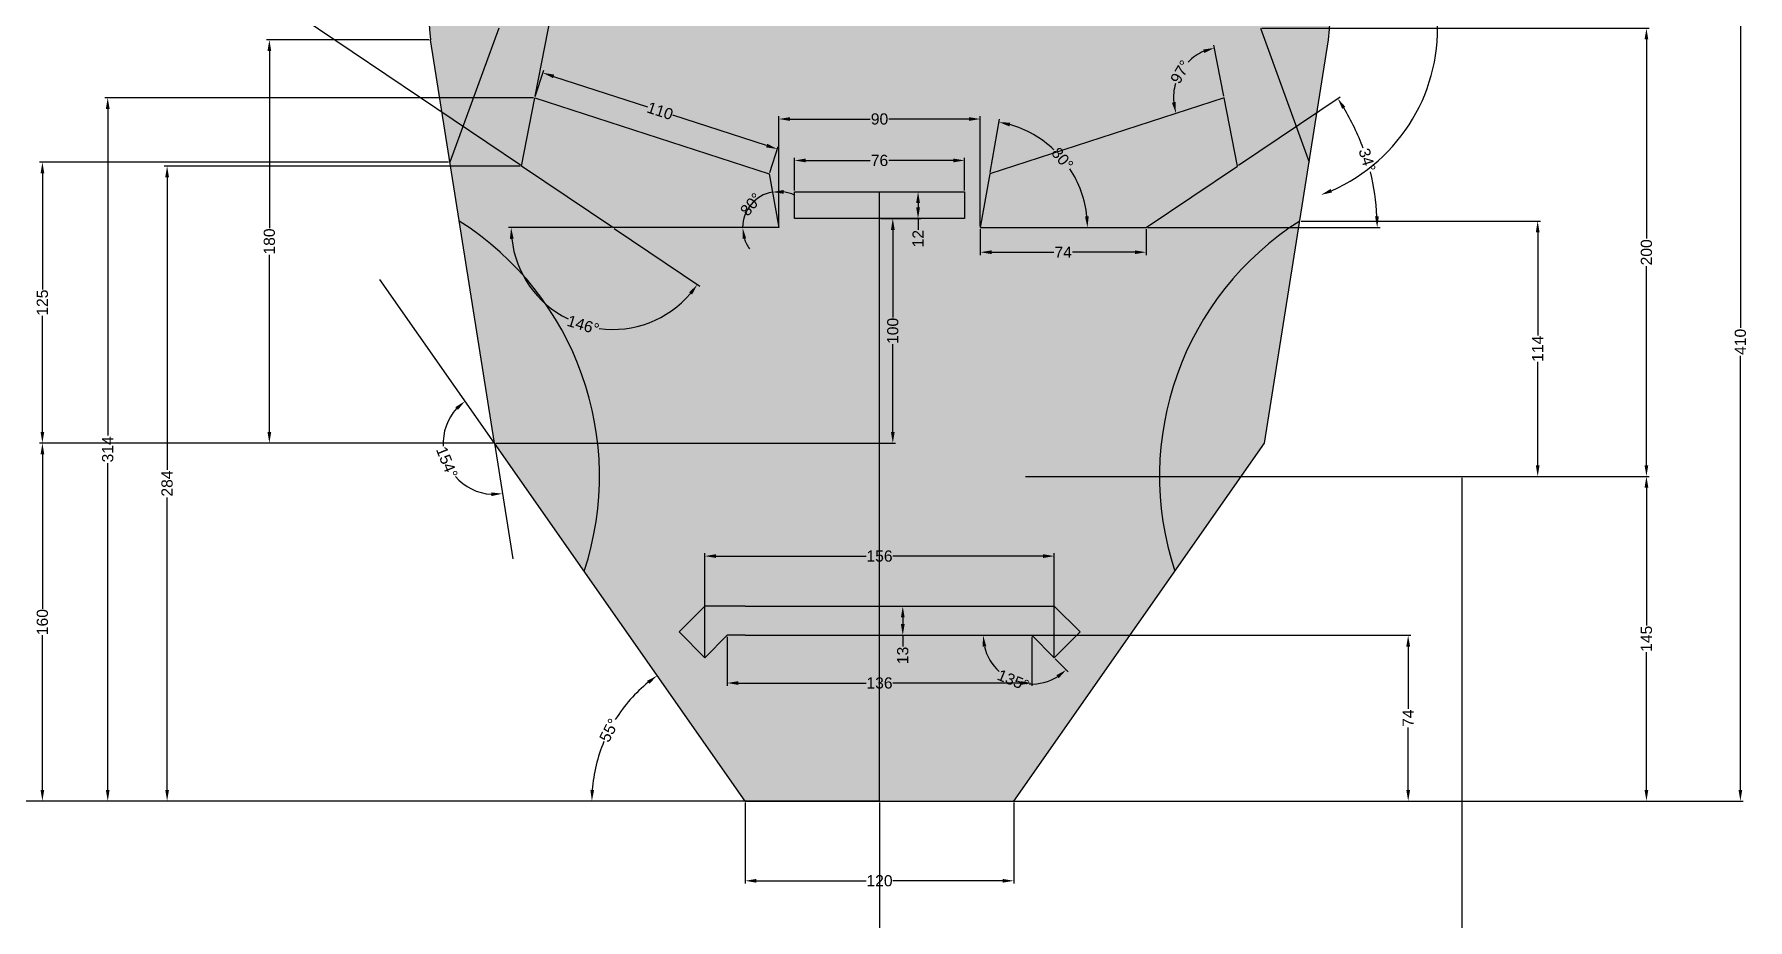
# Model space of a CAD drawing. Header units: millimetres. Extents: x 1732 to 3907, y 385 to 1794.
# Drawn here: x 2126 to 2891, y 875 to 1271 of the extents above; entities that cross this region are included whole.
import ezdxf

# ---------------------------------------------------------------- set-up
doc = ezdxf.new("R2010")
doc.units = ezdxf.units.MM
doc.styles.get("Standard").update_dxf_attribs({"font": 'arial.ttf'})
doc.dimstyles.new('ISO-25', dxfattribs={"dimtxt": 5, "dimasz": 5, "dimexe": 1.25, "dimexo": 0.625, "dimtad": 0, "dimdec": 0, "dimtxsty": 'Standard', "dimcen": 2.5, "dimclrd": 2, "dimclrt": 3, "dimadec": 0, "dimazin": 0, "dimtfac": 1, "dimtdec": 0, "dimtmove": 0, "dimatfit": 3, "dimfxl": 1, "dimtfillclr": 1, "dimarcsym": 0})

# ---------------------------------------------------------------- blocks, each defined once
blk = doc.blocks.new('*D1')
at = {"color": 0, "lineweight": -2, "transparency": 16777216}
for p, q in [((2330.87, 1088.02), (2128.44, 1088.02)), ((2442.76, 928.22), (2128.44, 928.22))]:
    blk.add_line(p, q, dxfattribs=at)
at = {"color": 2, "lineweight": -2, "transparency": 16777216}
for p, q in [((2129.69, 1083.02), (2129.69, 1014.03)), ((2129.69, 933.22), (2129.69, 1002.22))]:
    blk.add_line(p, q, dxfattribs=at)
at = {"color": 2, "transparency": 16777216}
for points in [[(2128.86, 1083.02), (2130.52, 1083.02), (2129.69, 1088.02)], [(2128.86, 933.22), (2130.52, 933.22), (2129.69, 928.22)]]:
    blk.add_solid(points, dxfattribs=at)
at = {"layer": 'Defpoints', "color": 0, "transparency": 16777216}
for p in [(2331.49, 1088.02), (2129.69, 928.22), (2443.39, 928.22)]:
    blk.add_point(p, dxfattribs=at)
at = {"color": 3, "transparency": 16777216, "insert": (2129.69, 1008.12), "char_height": 5, "attachment_point": 5, "rotation": 90}
blk.add_mtext('160', dxfattribs=at)
blk = doc.blocks.new('*D2')
at = {"color": 2, "lineweight": -2, "transparency": 16777216}
for start, end in [(137.54663, 183.56079), (220.43921, 266.45337)]:
    blk.add_arc((2331.49, 1088.02), 22.88, start, end, dxfattribs=at)
at = {"color": 2, "transparency": 16777216}
for points in [[(2314.06, 1104.09), (2315.16, 1102.84), (2318.37, 1106.76)], [(2330.04, 1066.02), (2330.12, 1064.36), (2335.07, 1065.43)]]:
    blk.add_solid(points, dxfattribs=at)
at = {"layer": 'Defpoints', "color": 0, "transparency": 16777216}
for p in [(2280.36, 1161.06), (2308.66, 1089.49), (2331.49, 1088.02), (2331.49, 1088.02), (2339.68, 1036.33)]:
    blk.add_point(p, dxfattribs=at)
at = {"color": 3, "transparency": 16777216, "insert": (2310.28, 1079.45), "char_height": 5, "attachment_point": 5, "rotation": 292}
blk.add_mtext('154°', dxfattribs=at)
blk = doc.blocks.new('*D3')
at = {"color": 0, "lineweight": -2, "transparency": 16777216}
for p, q in [((2302.36, 1268.02), (2229.76, 1268.02)), ((2330.87, 1088.02), (2229.76, 1088.02))]:
    blk.add_line(p, q, dxfattribs=at)
at = {"color": 2, "lineweight": -2, "transparency": 16777216}
for p, q in [((2231.01, 1263.02), (2231.01, 1183.93)), ((2231.01, 1093.02), (2231.01, 1172.12))]:
    blk.add_line(p, q, dxfattribs=at)
at = {"color": 2, "transparency": 16777216}
for points in [[(2230.18, 1263.02), (2231.85, 1263.02), (2231.01, 1268.02)], [(2230.18, 1093.02), (2231.85, 1093.02), (2231.01, 1088.02)]]:
    blk.add_solid(points, dxfattribs=at)
at = {"layer": 'Defpoints', "color": 0, "transparency": 16777216}
for p in [(2302.98, 1268.02), (2231.01, 1088.02), (2331.49, 1088.02)]:
    blk.add_point(p, dxfattribs=at)
at = {"color": 3, "transparency": 16777216, "insert": (2231.01, 1178.02), "char_height": 5, "attachment_point": 5, "rotation": 90}
blk.add_mtext('180', dxfattribs=at)
blk = doc.blocks.new('*D4')
at = {"color": 0, "lineweight": -2, "transparency": 16777216}
blk.add_line((2581.83, 991.78), (2587.65, 985.96), dxfattribs=at)
at = {"color": 2, "lineweight": -2, "transparency": 16777216}
for start, end in [(193.20251, 228.06353), (266.93647, 301.79749)]:
    blk.add_arc((2571.39, 1002.22), 21.75, start, end, dxfattribs=at)
at = {"color": 2, "transparency": 16777216}
for points in [[(2549.39, 997.16), (2551.05, 997.35), (2549.64, 1002.22)], [(2582.33, 984.39), (2583.37, 983.08), (2586.77, 986.84)]]:
    blk.add_solid(points, dxfattribs=at)
at = {"layer": 'Defpoints', "color": 0, "transparency": 16777216}
for p in [(2443.39, 1002.22), (2563.39, 1002.22), (2571.39, 1002.22), (2556.01, 986.84), (2581.39, 992.22)]:
    blk.add_point(p, dxfattribs=at)
at = {"color": 3, "transparency": 16777216, "insert": (2563.07, 982.13), "char_height": 5, "attachment_point": 5, "rotation": 337.5}
blk.add_mtext('135°', dxfattribs=at)
blk = doc.blocks.new('*D5')
at = {"color": 0, "lineweight": -2, "transparency": 16777216}
for p, q in [((2435.39, 1001.59), (2435.39, 979.68)), ((2571.39, 1001.59), (2571.39, 979.68))]:
    blk.add_line(p, q, dxfattribs=at)
at = {"color": 2, "lineweight": -2, "transparency": 16777216}
for p, q in [((2440.39, 980.93), (2497.48, 980.93)), ((2566.39, 980.93), (2509.3, 980.93))]:
    blk.add_line(p, q, dxfattribs=at)
at = {"color": 2, "transparency": 16777216}
for points in [[(2440.39, 981.77), (2440.39, 980.1), (2435.39, 980.93)], [(2566.39, 981.77), (2566.39, 980.1), (2571.39, 980.93)]]:
    blk.add_solid(points, dxfattribs=at)
at = {"layer": 'Defpoints', "color": 0, "transparency": 16777216}
for p in [(2435.39, 1002.22), (2571.39, 1002.22), (2571.39, 980.93)]:
    blk.add_point(p, dxfattribs=at)
at = {"color": 3, "transparency": 16777216, "insert": (2503.39, 980.93), "char_height": 5, "attachment_point": 5}
blk.add_mtext('136', dxfattribs=at)
blk = doc.blocks.new('*D6')
at = {"color": 0, "lineweight": -2, "transparency": 16777216}
for p, q in [((2425.39, 992.84), (2425.39, 1038.83)), ((2581.39, 992.84), (2581.39, 1038.83))]:
    blk.add_line(p, q, dxfattribs=at)
at = {"color": 2, "lineweight": -2, "transparency": 16777216}
for p, q in [((2430.39, 1037.58), (2497.48, 1037.58)), ((2576.39, 1037.58), (2509.3, 1037.58))]:
    blk.add_line(p, q, dxfattribs=at)
at = {"color": 2, "transparency": 16777216}
for points in [[(2430.39, 1038.41), (2430.39, 1036.75), (2425.39, 1037.58)], [(2576.39, 1038.41), (2576.39, 1036.75), (2581.39, 1037.58)]]:
    blk.add_solid(points, dxfattribs=at)
at = {"layer": 'Defpoints', "color": 0, "transparency": 16777216}
for p in [(2581.39, 1037.58), (2425.39, 992.22), (2581.39, 992.22)]:
    blk.add_point(p, dxfattribs=at)
at = {"color": 3, "transparency": 16777216, "insert": (2503.39, 1037.58), "char_height": 5, "attachment_point": 5}
blk.add_mtext('156', dxfattribs=at)
blk = doc.blocks.new('*D7')
at = {"color": 0, "lineweight": -2, "transparency": 16777216}
for p, q in [((2504.01, 1015.22), (2515.02, 1015.22)), ((2504.01, 1002.22), (2515.02, 1002.22))]:
    blk.add_line(p, q, dxfattribs=at)
at = {"color": 2, "lineweight": -2, "transparency": 16777216}
for p, q in [((2513.77, 1010.22), (2513.77, 1007.22)), ((2513.77, 1002.22), (2513.77, 997.22))]:
    blk.add_line(p, q, dxfattribs=at)
at = {"color": 2, "transparency": 16777216}
for points in [[(2512.94, 1010.22), (2514.6, 1010.22), (2513.77, 1015.22)], [(2512.94, 1007.22), (2514.6, 1007.22), (2513.77, 1002.22)]]:
    blk.add_solid(points, dxfattribs=at)
at = {"layer": 'Defpoints', "color": 0, "transparency": 16777216}
for p in [(2503.39, 1015.22), (2503.39, 1002.22), (2513.77, 1002.22)]:
    blk.add_point(p, dxfattribs=at)
at = {"color": 3, "transparency": 16777216, "insert": (2513.77, 993.25), "char_height": 5, "attachment_point": 5, "rotation": 90}
blk.add_mtext('13', dxfattribs=at)
blk = doc.blocks.new('*D8')
at = {"color": 0, "lineweight": -2, "transparency": 16777216}
for p, q in [((2443.39, 927.59), (2443.39, 891.39)), ((2563.39, 927.59), (2563.39, 891.39))]:
    blk.add_line(p, q, dxfattribs=at)
at = {"color": 2, "lineweight": -2, "transparency": 16777216}
for p, q in [((2448.39, 892.64), (2497.48, 892.64)), ((2558.39, 892.64), (2509.29, 892.64))]:
    blk.add_line(p, q, dxfattribs=at)
at = {"color": 2, "transparency": 16777216}
for points in [[(2448.39, 893.47), (2448.39, 891.8), (2443.39, 892.64)], [(2558.39, 893.47), (2558.39, 891.8), (2563.39, 892.64)]]:
    blk.add_solid(points, dxfattribs=at)
at = {"layer": 'Defpoints', "color": 0, "transparency": 16777216}
for p in [(2443.39, 928.22), (2563.39, 928.22), (2563.39, 892.64)]:
    blk.add_point(p, dxfattribs=at)
at = {"color": 3, "transparency": 16777216, "insert": (2503.39, 892.64), "char_height": 5, "attachment_point": 5}
blk.add_mtext('120', dxfattribs=at)
blk = doc.blocks.new('*D9')
at = {"color": 0, "lineweight": -2, "transparency": 16777216}
for p, q in [((2510.14, 1002.22), (2740.64, 1002.22)), ((2510.14, 928.22), (2740.64, 928.22))]:
    blk.add_line(p, q, dxfattribs=at)
at = {"color": 2, "lineweight": -2, "transparency": 16777216}
for p, q in [((2739.39, 997.22), (2739.39, 969.39)), ((2739.39, 933.22), (2739.39, 961.04))]:
    blk.add_line(p, q, dxfattribs=at)
at = {"color": 2, "transparency": 16777216}
for points in [[(2738.56, 997.22), (2740.23, 997.22), (2739.39, 1002.22)], [(2738.56, 933.22), (2740.23, 933.22), (2739.39, 928.22)]]:
    blk.add_solid(points, dxfattribs=at)
at = {"layer": 'Defpoints', "color": 0, "transparency": 16777216}
for p in [(2509.52, 1002.22), (2509.52, 928.22), (2739.39, 928.22)]:
    blk.add_point(p, dxfattribs=at)
at = {"color": 3, "transparency": 16777216, "insert": (2739.39, 965.22), "char_height": 5, "attachment_point": 5, "rotation": 90}
blk.add_mtext('74', dxfattribs=at)
blk = doc.blocks.new('*D10')
at = {"color": 0, "lineweight": -2, "transparency": 16777216}
for p, q in [((2504.01, 1188.22), (2510.57, 1188.22)), ((2332.12, 1088.02), (2510.57, 1088.02))]:
    blk.add_line(p, q, dxfattribs=at)
at = {"color": 2, "lineweight": -2, "transparency": 16777216}
for p, q in [((2509.32, 1183.22), (2509.32, 1144.03)), ((2509.32, 1093.02), (2509.32, 1132.22))]:
    blk.add_line(p, q, dxfattribs=at)
at = {"color": 2, "transparency": 16777216}
for points in [[(2508.49, 1183.22), (2510.16, 1183.22), (2509.32, 1188.22)], [(2508.49, 1093.02), (2510.16, 1093.02), (2509.32, 1088.02)]]:
    blk.add_solid(points, dxfattribs=at)
at = {"layer": 'Defpoints', "color": 0, "transparency": 16777216}
for p in [(2503.39, 1188.22), (2509.32, 1188.22), (2331.49, 1088.02)]:
    blk.add_point(p, dxfattribs=at)
at = {"color": 3, "transparency": 16777216, "insert": (2509.32, 1138.12), "char_height": 5, "attachment_point": 5, "rotation": 90}
blk.add_mtext('100', dxfattribs=at)
blk = doc.blocks.new('*D11')
at = {"color": 0, "lineweight": -2, "transparency": 16777216}
for p, q in [((2349.67, 1242.83), (2367.94, 1336.83)), ((2343.1, 1212.07), (2237.96, 1282.99))]:
    blk.add_line(p, q, dxfattribs=at)
at = {"color": 2, "lineweight": -2, "transparency": 16777216}
for start, end in [(96.29468, 143.72979), (81.27021, 91.25974)]:
    blk.add_arc((2343.62, 1211.72), 126.2, start, end, dxfattribs=at)
at = {"color": 2, "transparency": 16777216}
for points in [[(2362.92, 1337.28), (2362.63, 1335.63), (2367.7, 1335.6)], [(2242.55, 1285.9), (2241.19, 1286.86), (2239, 1282.29)]]:
    blk.add_solid(points, dxfattribs=at)
at = {"layer": 'Defpoints', "color": 0, "transparency": 16777216}
for p in [(2273.66, 1316.75), (2349.55, 1242.22), (2343.62, 1211.72), (2343.62, 1211.72), (2384.39, 1184.22)]:
    blk.add_point(p, dxfattribs=at)
at = {"color": 3, "transparency": 16777216, "insert": (2335.31, 1337.64), "char_height": 5, "attachment_point": 5, "rotation": 3.77721}
blk.add_mtext('67°', dxfattribs=at)
blk = doc.blocks.new('*D12')
at = {"color": 2, "lineweight": -2, "transparency": 16777216}
for start, end in [(99.98224, 180), (64.27382, 82.12803), (197.85421, 215.70843)]:
    blk.add_arc((2458.39, 1184.22), 16.11, start, end, dxfattribs=at)
at = {"color": 2, "transparency": 16777216}
for points in [[(2460.61, 1199.34), (2460.58, 1201.01), (2455.6, 1200.09)], [(2442.23, 1179.15), (2443.88, 1179.41), (2442.28, 1184.22)]]:
    blk.add_solid(points, dxfattribs=at)
at = {"layer": 'Defpoints', "color": 0, "transparency": 16777216}
for p in [(2454.16, 1208.23), (2448.77, 1197.14), (2384.39, 1184.22), (2458.39, 1184.22), (2458.39, 1184.22)]:
    blk.add_point(p, dxfattribs=at)
at = {"color": 3, "transparency": 16777216, "insert": (2446.05, 1194.58), "char_height": 5, "attachment_point": 5, "rotation": 49.99112}
blk.add_mtext('80°', dxfattribs=at)
blk = doc.blocks.new('*D13')
at = {"color": 0, "lineweight": -2, "transparency": 16777216}
blk.add_line((2552.72, 1208.84), (2556.9, 1232.56), dxfattribs=at)
at = {"color": 2, "lineweight": -2, "transparency": 16777216}
for start, end in [(46.65135, 74.02577), (5.99199, 33.3664)]:
    blk.add_arc((2548.39, 1184.22), 47.83, start, end, dxfattribs=at)
at = {"color": 2, "transparency": 16777216}
for points in [[(2561.37, 1229.39), (2561.74, 1231.02), (2556.68, 1231.33)], [(2596.79, 1189.26), (2595.13, 1189.17), (2596.22, 1184.22)]]:
    blk.add_solid(points, dxfattribs=at)
at = {"layer": 'Defpoints', "color": 0, "transparency": 16777216}
for p in [(2552.62, 1208.23), (2591.13, 1205.69), (2548.39, 1184.22), (2548.39, 1184.22), (2622.39, 1184.22)]:
    blk.add_point(p, dxfattribs=at)
at = {"color": 3, "transparency": 16777216, "insert": (2585.03, 1214.97), "char_height": 5, "attachment_point": 5, "rotation": 310.00888}
blk.add_mtext('80°', dxfattribs=at)
blk = doc.blocks.new('*D14')
at = {"color": 0, "lineweight": -2, "transparency": 16777216}
blk.add_line((2657.11, 1242.83), (2652.68, 1265.65), dxfattribs=at)
at = {"color": 2, "lineweight": -2, "transparency": 16777216}
for start, end in [(113.69307, 135.34795), (163.65205, 185.30693)]:
    blk.add_arc((2657.23, 1242.22), 22.62, start, end, dxfattribs=at)
at = {"color": 2, "transparency": 16777216}
for points in [[(2647.89, 1263.72), (2648.39, 1262.13), (2652.92, 1264.42)], [(2635.53, 1240.3), (2633.9, 1239.96), (2635.72, 1235.23)]]:
    blk.add_solid(points, dxfattribs=at)
at = {"layer": 'Defpoints', "color": 0, "transparency": 16777216}
for p in [(2641.71, 1258.67), (2657.23, 1242.22), (2657.23, 1242.22), (2663.16, 1211.72), (2552.62, 1208.23)]:
    blk.add_point(p, dxfattribs=at)
at = {"color": 3, "transparency": 16777216, "insert": (2637.74, 1253.7), "char_height": 5, "attachment_point": 5, "rotation": 59.5}
blk.add_mtext('97°', dxfattribs=at)
blk = doc.blocks.new('*D15')
at = {"color": 0, "lineweight": -2, "transparency": 16777216}
for p, q in [((2349.74, 1242.81), (2353.53, 1254.48)), ((2454.36, 1208.82), (2458.15, 1220.48))]:
    blk.add_line(p, q, dxfattribs=at)
at = {"color": 2, "lineweight": -2, "transparency": 16777216}
for p, q in [((2357.9, 1251.74), (2399.84, 1238.12)), ((2453, 1220.84), (2411.07, 1234.47))]:
    blk.add_line(p, q, dxfattribs=at)
at = {"color": 2, "transparency": 16777216}
for points in [[(2358.16, 1252.53), (2357.64, 1250.95), (2353.14, 1253.29)], [(2453.26, 1221.63), (2452.75, 1220.05), (2457.76, 1219.3)]]:
    blk.add_solid(points, dxfattribs=at)
at = {"layer": 'Defpoints', "color": 0, "transparency": 16777216}
for p in [(2349.55, 1242.22), (2457.76, 1219.3), (2454.16, 1208.23)]:
    blk.add_point(p, dxfattribs=at)
at = {"color": 3, "transparency": 16777216, "insert": (2405.45, 1236.29), "char_height": 5, "attachment_point": 5, "rotation": 342}
blk.add_mtext('110', dxfattribs=at)
blk = doc.blocks.new('*D16')
at = {"color": 0, "lineweight": -2, "transparency": 16777216}
for p, q in [((2465.39, 1200.84), (2465.39, 1215.44)), ((2541.39, 1200.84), (2541.39, 1215.44))]:
    blk.add_line(p, q, dxfattribs=at)
at = {"color": 2, "lineweight": -2, "transparency": 16777216}
for p, q in [((2470.39, 1214.19), (2499.21, 1214.19)), ((2536.39, 1214.19), (2507.57, 1214.19))]:
    blk.add_line(p, q, dxfattribs=at)
at = {"color": 2, "transparency": 16777216}
for points in [[(2470.39, 1215.03), (2470.39, 1213.36), (2465.39, 1214.19)], [(2536.39, 1215.03), (2536.39, 1213.36), (2541.39, 1214.19)]]:
    blk.add_solid(points, dxfattribs=at)
at = {"layer": 'Defpoints', "color": 0, "transparency": 16777216}
for p in [(2541.39, 1214.19), (2465.39, 1200.22), (2541.39, 1200.22)]:
    blk.add_point(p, dxfattribs=at)
at = {"color": 3, "transparency": 16777216, "insert": (2503.39, 1214.19), "char_height": 5, "attachment_point": 5}
blk.add_mtext('76', dxfattribs=at)
blk = doc.blocks.new('*D17')
at = {"color": 0, "lineweight": -2, "transparency": 16777216}
for p, q in [((2504.01, 1200.22), (2521.85, 1200.22)), ((2504.01, 1188.22), (2521.85, 1188.22))]:
    blk.add_line(p, q, dxfattribs=at)
at = {"color": 2, "lineweight": -2, "transparency": 16777216}
for p, q in [((2520.6, 1195.22), (2520.6, 1193.22)), ((2520.6, 1188.22), (2520.6, 1183.22))]:
    blk.add_line(p, q, dxfattribs=at)
at = {"color": 2, "transparency": 16777216}
for points in [[(2519.76, 1195.22), (2521.43, 1195.22), (2520.6, 1200.22)], [(2519.76, 1193.22), (2521.43, 1193.22), (2520.6, 1188.22)]]:
    blk.add_solid(points, dxfattribs=at)
at = {"layer": 'Defpoints', "color": 0, "transparency": 16777216}
for p in [(2503.39, 1200.22), (2503.39, 1188.22), (2520.6, 1188.22)]:
    blk.add_point(p, dxfattribs=at)
at = {"color": 3, "transparency": 16777216, "insert": (2520.6, 1179.27), "char_height": 5, "attachment_point": 5, "rotation": 90}
blk.add_mtext('12', dxfattribs=at)
blk = doc.blocks.new('*D18')
at = {"color": 0, "lineweight": -2, "transparency": 16777216}
for p, q in [((2458.39, 1184.84), (2458.39, 1233.94)), ((2548.39, 1184.84), (2548.39, 1233.94))]:
    blk.add_line(p, q, dxfattribs=at)
at = {"color": 2, "lineweight": -2, "transparency": 16777216}
for p, q in [((2463.39, 1232.69), (2499.19, 1232.69)), ((2543.39, 1232.69), (2507.59, 1232.69))]:
    blk.add_line(p, q, dxfattribs=at)
at = {"color": 2, "transparency": 16777216}
for points in [[(2463.39, 1233.52), (2463.39, 1231.86), (2458.39, 1232.69)], [(2543.39, 1233.52), (2543.39, 1231.86), (2548.39, 1232.69)]]:
    blk.add_solid(points, dxfattribs=at)
at = {"layer": 'Defpoints', "color": 0, "transparency": 16777216}
for p in [(2548.39, 1232.69), (2458.39, 1184.22), (2548.39, 1184.22)]:
    blk.add_point(p, dxfattribs=at)
at = {"color": 3, "transparency": 16777216, "insert": (2503.39, 1232.69), "char_height": 5, "attachment_point": 5}
blk.add_mtext('90', dxfattribs=at)
blk = doc.blocks.new('*D19')
at = {"color": 0, "lineweight": -2, "transparency": 16777216}
for p, q in [((2548.39, 1183.59), (2548.39, 1171.98)), ((2622.39, 1183.59), (2622.39, 1171.98))]:
    blk.add_line(p, q, dxfattribs=at)
at = {"color": 2, "lineweight": -2, "transparency": 16777216}
for p, q in [((2553.39, 1173.23), (2581.21, 1173.23)), ((2617.39, 1173.23), (2589.56, 1173.23))]:
    blk.add_line(p, q, dxfattribs=at)
at = {"color": 2, "transparency": 16777216}
for points in [[(2553.39, 1174.07), (2553.39, 1172.4), (2548.39, 1173.23)], [(2617.39, 1174.07), (2617.39, 1172.4), (2622.39, 1173.23)]]:
    blk.add_solid(points, dxfattribs=at)
at = {"layer": 'Defpoints', "color": 0, "transparency": 16777216}
for p in [(2548.39, 1184.22), (2622.39, 1184.22), (2622.39, 1173.23)]:
    blk.add_point(p, dxfattribs=at)
at = {"color": 3, "transparency": 16777216, "insert": (2585.39, 1173.23), "char_height": 5, "attachment_point": 5}
blk.add_mtext('74', dxfattribs=at)
blk = doc.blocks.new('*D20')
at = {"color": 0, "lineweight": -2, "transparency": 16777216}
for p, q in [((2663.68, 1212.07), (2708.96, 1242.61)), ((2623.01, 1184.22), (2726.81, 1184.22))]:
    blk.add_line(p, q, dxfattribs=at)
at = {"color": 2, "lineweight": -2, "transparency": 16777216}
for start, end in [(20.07121, 31.22309), (2.77691, 13.92879)]:
    blk.add_arc((2622.39, 1184.22), 103.17, start, end, dxfattribs=at)
at = {"color": 2, "transparency": 16777216}
for points in [[(2709.92, 1237.25), (2711.32, 1238.15), (2707.93, 1241.91)], [(2726.28, 1189.24), (2724.61, 1189.2), (2725.56, 1184.22)]]:
    blk.add_solid(points, dxfattribs=at)
at = {"layer": 'Defpoints', "color": 0, "transparency": 16777216}
for p in [(2663.16, 1211.72), (2723.55, 1204.49), (2548.39, 1184.22), (2622.39, 1184.22), (2622.39, 1184.22)]:
    blk.add_point(p, dxfattribs=at)
at = {"color": 3, "transparency": 16777216, "insert": (2721.06, 1214.38), "char_height": 5, "attachment_point": 5, "rotation": 287}
blk.add_mtext('34°', dxfattribs=at)
blk = doc.blocks.new('*D21')
at = {"color": 2, "lineweight": -2, "transparency": 16777216}
for start, end in [(15.24568, 86.38001), (293.61999, 4.75432)]:
    blk.add_arc((2673.39, 1273.22), 79.15, start, end, dxfattribs=at)
at = {"color": 2, "transparency": 16777216}
for points in [[(2678.36, 1351.38), (2678.41, 1353.05), (2673.39, 1352.37)], [(2705.41, 1199.92), (2704.79, 1201.47), (2700.46, 1198.84)]]:
    blk.add_solid(points, dxfattribs=at)
at = {"layer": 'Defpoints', "color": 0, "transparency": 16777216}
for p in [(2673.39, 1466.96), (2673.39, 1273.22), (2673.39, 1273.22), (2749.22, 1250.52), (2703.62, 1190.16)]:
    blk.add_point(p, dxfattribs=at)
at = {"color": 3, "transparency": 16777216, "insert": (2751.34, 1286.96), "char_height": 5, "attachment_point": 5, "rotation": 280}
blk.add_mtext('160°', dxfattribs=at)
blk = doc.blocks.new('*D23')
at = {"color": 0, "lineweight": -2, "transparency": 16777216}
for p, q in [((2504.01, 1338.22), (2888.94, 1338.22)), ((2504.01, 928.22), (2888.94, 928.22))]:
    blk.add_line(p, q, dxfattribs=at)
at = {"color": 2, "lineweight": -2, "transparency": 16777216}
for p, q in [((2887.69, 1333.22), (2887.69, 1139.46)), ((2887.69, 933.22), (2887.69, 1126.98))]:
    blk.add_line(p, q, dxfattribs=at)
at = {"color": 2, "transparency": 16777216}
for points in [[(2886.85, 1333.22), (2888.52, 1333.22), (2887.69, 1338.22)], [(2886.85, 933.22), (2888.52, 933.22), (2887.69, 928.22)]]:
    blk.add_solid(points, dxfattribs=at)
at = {"layer": 'Defpoints', "color": 0, "transparency": 16777216}
for p in [(2503.39, 1338.22), (2503.39, 928.22), (2887.69, 928.22)]:
    blk.add_point(p, dxfattribs=at)
at = {"color": 3, "transparency": 16777216, "insert": (2887.69, 1133.22), "char_height": 5, "attachment_point": 5, "rotation": 90}
blk.add_mtext('410', dxfattribs=at)
blk = doc.blocks.new('*D24')
at = {"color": 0, "lineweight": -2, "transparency": 16777216}
for p, q in [((2763.39, 1072.59), (2763.39, 845.48)), ((2503.39, 927.59), (2503.39, 845.48))]:
    blk.add_line(p, q, dxfattribs=at)
at = {"color": 2, "lineweight": -2, "transparency": 16777216}
for p, q in [((2508.39, 846.73), (2627.21, 846.73)), ((2758.39, 846.73), (2639.57, 846.73))]:
    blk.add_line(p, q, dxfattribs=at)
at = {"color": 2, "transparency": 16777216}
for points in [[(2508.39, 847.56), (2508.39, 845.9), (2503.39, 846.73)], [(2758.39, 847.56), (2758.39, 845.9), (2763.39, 846.73)]]:
    blk.add_solid(points, dxfattribs=at)
at = {"layer": 'Defpoints', "color": 0, "transparency": 16777216}
for p in [(2763.39, 1073.22), (2503.39, 928.22), (2503.39, 846.73)]:
    blk.add_point(p, dxfattribs=at)
at = {"color": 3, "transparency": 16777216, "insert": (2633.39, 846.73), "char_height": 5, "attachment_point": 5}
blk.add_mtext('260', dxfattribs=at)
blk = doc.blocks.new('*D25')
at = {"color": 0, "lineweight": -2, "transparency": 16777216}
blk.add_line((2442.76, 928.22), (2373.72, 928.22), dxfattribs=at)
at = {"color": 2, "lineweight": -2, "transparency": 16777216}
for start, end in [(129.18807, 147.86439), (157.13561, 175.81193)]:
    blk.add_arc((2443.39, 928.22), 68.42, start, end, dxfattribs=at)
at = {"color": 2, "transparency": 16777216}
for points in [[(2399.66, 981.91), (2400.66, 980.58), (2404.15, 984.26)], [(2375.99, 933.19), (2374.32, 933.25), (2374.97, 928.22)]]:
    blk.add_solid(points, dxfattribs=at)
at = {"layer": 'Defpoints', "color": 0, "transparency": 16777216}
for p in [(2331.49, 1088.02), (2388.51, 969.08), (2443.39, 928.22), (2443.39, 928.22), (2563.39, 928.22)]:
    blk.add_point(p, dxfattribs=at)
at = {"color": 3, "transparency": 16777216, "insert": (2382.7, 959.81), "char_height": 5, "attachment_point": 5, "rotation": 62.5}
blk.add_mtext('55°', dxfattribs=at)
blk = doc.blocks.new('*D26')
at = {"color": 0, "lineweight": -2, "transparency": 16777216}
for p, q in [((2342.99, 1211.72), (2184.11, 1211.72)), ((2442.76, 928.22), (2184.11, 928.22))]:
    blk.add_line(p, q, dxfattribs=at)
at = {"color": 2, "lineweight": -2, "transparency": 16777216}
for p, q in [((2185.36, 1206.72), (2185.36, 1076.15)), ((2185.36, 933.22), (2185.36, 1063.79))]:
    blk.add_line(p, q, dxfattribs=at)
at = {"color": 2, "transparency": 16777216}
for points in [[(2184.53, 1206.72), (2186.2, 1206.72), (2185.36, 1211.72)], [(2184.53, 933.22), (2186.2, 933.22), (2185.36, 928.22)]]:
    blk.add_solid(points, dxfattribs=at)
at = {"layer": 'Defpoints', "color": 0, "transparency": 16777216}
for p in [(2185.36, 1211.72), (2343.62, 1211.72), (2443.39, 928.22)]:
    blk.add_point(p, dxfattribs=at)
at = {"color": 3, "transparency": 16777216, "insert": (2185.36, 1069.97), "char_height": 5, "attachment_point": 5, "rotation": 90}
blk.add_mtext('284', dxfattribs=at)
blk = doc.blocks.new('*D27')
at = {"color": 0, "lineweight": -2, "transparency": 16777216}
for p, q in [((2348.92, 1242.22), (2157.61, 1242.22)), ((2442.76, 928.22), (2157.61, 928.22))]:
    blk.add_line(p, q, dxfattribs=at)
at = {"color": 2, "lineweight": -2, "transparency": 16777216}
for p, q in [((2158.86, 1237.22), (2158.86, 1091.36)), ((2158.86, 933.22), (2158.86, 1079.08))]:
    blk.add_line(p, q, dxfattribs=at)
at = {"color": 2, "transparency": 16777216}
for points in [[(2158.02, 1237.22), (2159.69, 1237.22), (2158.86, 1242.22)], [(2158.02, 933.22), (2159.69, 933.22), (2158.86, 928.22)]]:
    blk.add_solid(points, dxfattribs=at)
at = {"layer": 'Defpoints', "color": 0, "transparency": 16777216}
for p in [(2158.86, 1242.22), (2349.55, 1242.22), (2443.39, 928.22)]:
    blk.add_point(p, dxfattribs=at)
at = {"color": 3, "transparency": 16777216, "insert": (2158.86, 1085.22), "char_height": 5, "attachment_point": 5, "rotation": 90}
blk.add_mtext('314', dxfattribs=at)
blk = doc.blocks.new('*D28')
at = {"color": 0, "lineweight": -2, "transparency": 16777216}
for p, q in [((2311.01, 1213.44), (2128.44, 1213.44)), ((2330.87, 1088.02), (2128.44, 1088.02))]:
    blk.add_line(p, q, dxfattribs=at)
at = {"color": 2, "lineweight": -2, "transparency": 16777216}
for p, q in [((2129.69, 1208.44), (2129.69, 1156.66)), ((2129.69, 1093.02), (2129.69, 1144.8))]:
    blk.add_line(p, q, dxfattribs=at)
at = {"color": 2, "transparency": 16777216}
for points in [[(2128.86, 1208.44), (2130.52, 1208.44), (2129.69, 1213.44)], [(2128.86, 1093.02), (2130.52, 1093.02), (2129.69, 1088.02)]]:
    blk.add_solid(points, dxfattribs=at)
at = {"layer": 'Defpoints', "color": 0, "transparency": 16777216}
for p in [(2311.63, 1213.44), (2129.69, 1088.02), (2331.49, 1088.02)]:
    blk.add_point(p, dxfattribs=at)
at = {"color": 3, "transparency": 16777216, "insert": (2129.69, 1150.73), "char_height": 5, "attachment_point": 5, "rotation": 90}
blk.add_mtext('125', dxfattribs=at)
blk = doc.blocks.new('*D29')
at = {"color": 0, "lineweight": -2, "transparency": 16777216}
for p, q in [((2383.76, 1184.22), (2337.69, 1184.22)), ((2384.91, 1183.87), (2423.11, 1158.1))]:
    blk.add_line(p, q, dxfattribs=at)
at = {"color": 2, "lineweight": -2, "transparency": 16777216}
for start, end in [(186.30641, 243.83832), (262.16168, 319.69359)]:
    blk.add_arc((2384.39, 1184.22), 45.45, start, end, dxfattribs=at)
at = {"color": 2, "transparency": 16777216}
for points in [[(2338.38, 1179.18), (2340.05, 1179.27), (2338.94, 1184.22)], [(2418.38, 1155.32), (2419.71, 1154.32), (2422.07, 1158.8)]]:
    blk.add_solid(points, dxfattribs=at)
at = {"layer": 'Defpoints', "color": 0, "transparency": 16777216}
for p in [(2343.62, 1211.72), (2384.39, 1184.22), (2384.39, 1184.22), (2458.39, 1184.22), (2354.37, 1150.09)]:
    blk.add_point(p, dxfattribs=at)
at = {"color": 3, "transparency": 16777216, "insert": (2371.1, 1140.76), "char_height": 5, "attachment_point": 5, "rotation": 343}
blk.add_mtext('146°', dxfattribs=at)
blk = doc.blocks.new('*D30')
at = {"color": 0, "lineweight": -2, "transparency": 16777216}
for p, q in [((2568.53, 1073.15), (2847, 1073.15)), ((2564.01, 928.22), (2847, 928.22))]:
    blk.add_line(p, q, dxfattribs=at)
at = {"color": 2, "lineweight": -2, "transparency": 16777216}
for p, q in [((2845.75, 1068.15), (2845.75, 1006.62)), ((2845.75, 933.22), (2845.75, 994.75))]:
    blk.add_line(p, q, dxfattribs=at)
at = {"color": 2, "transparency": 16777216}
for points in [[(2844.91, 1068.15), (2846.58, 1068.15), (2845.75, 1073.15)], [(2844.91, 933.22), (2846.58, 933.22), (2845.75, 928.22)]]:
    blk.add_solid(points, dxfattribs=at)
at = {"layer": 'Defpoints', "color": 0, "transparency": 16777216}
for p in [(2567.91, 1073.15), (2845.75, 1073.15), (2563.39, 928.22)]:
    blk.add_point(p, dxfattribs=at)
at = {"color": 3, "transparency": 16777216, "insert": (2845.75, 1000.68), "char_height": 5, "attachment_point": 5, "rotation": 90}
blk.add_mtext('145', dxfattribs=at)
blk = doc.blocks.new('*D31')
at = {"color": 0, "lineweight": -2, "transparency": 16777216}
for p, q in [((2691.61, 1187.16), (2798.45, 1187.16)), ((2796.58, 1073.15), (2798.45, 1073.15))]:
    blk.add_line(p, q, dxfattribs=at)
at = {"color": 2, "lineweight": -2, "transparency": 16777216}
for p, q in [((2797.2, 1182.16), (2797.2, 1136.06)), ((2797.2, 1078.15), (2797.2, 1124.25))]:
    blk.add_line(p, q, dxfattribs=at)
at = {"color": 2, "transparency": 16777216}
for points in [[(2796.37, 1182.16), (2798.04, 1182.16), (2797.2, 1187.16)], [(2796.37, 1078.15), (2798.04, 1078.15), (2797.2, 1073.15)]]:
    blk.add_solid(points, dxfattribs=at)
at = {"layer": 'Defpoints', "color": 0, "transparency": 16777216}
for p in [(2690.99, 1187.16), (2797.2, 1187.16), (2795.95, 1073.15)]:
    blk.add_point(p, dxfattribs=at)
at = {"color": 3, "transparency": 16777216, "insert": (2797.2, 1130.15), "char_height": 5, "attachment_point": 5, "rotation": 90}
blk.add_mtext('114', dxfattribs=at)
blk = doc.blocks.new('*D32')
at = {"color": 0, "lineweight": -2, "transparency": 16777216}
for p, q in [((2674.01, 1273.22), (2847, 1273.22)), ((2796.58, 1073.15), (2847, 1073.15))]:
    blk.add_line(p, q, dxfattribs=at)
at = {"color": 2, "lineweight": -2, "transparency": 16777216}
for p, q in [((2845.75, 1268.22), (2845.75, 1179.37)), ((2845.75, 1078.15), (2845.75, 1167))]:
    blk.add_line(p, q, dxfattribs=at)
at = {"color": 2, "transparency": 16777216}
for points in [[(2844.91, 1268.22), (2846.58, 1268.22), (2845.75, 1273.22)], [(2844.91, 1078.15), (2846.58, 1078.15), (2845.75, 1073.15)]]:
    blk.add_solid(points, dxfattribs=at)
at = {"layer": 'Defpoints', "color": 0, "transparency": 16777216}
for p in [(2673.39, 1273.22), (2845.75, 1273.22), (2795.95, 1073.15)]:
    blk.add_point(p, dxfattribs=at)
at = {"color": 3, "transparency": 16777216, "insert": (2845.75, 1173.18), "char_height": 5, "attachment_point": 5, "rotation": 90}
blk.add_mtext('200', dxfattribs=at)
blk = doc.blocks.new('*D45')
at = {"color": 0, "lineweight": -2, "transparency": 16777216}
for p, q in [((2503.18, 1578.22), (2060.8, 1578.22)), ((2503.18, 928.22), (2060.8, 928.22))]:
    blk.add_line(p, q, dxfattribs=at)
at = {"color": 2, "lineweight": -2, "transparency": 16777216}
for p, q in [((2062.05, 1573.22), (2062.05, 1259.37)), ((2062.05, 933.22), (2062.05, 1247.06))]:
    blk.add_line(p, q, dxfattribs=at)
at = {"color": 2, "transparency": 16777216}
for points in [[(2061.21, 1573.22), (2062.88, 1573.22), (2062.05, 1578.22)], [(2061.21, 933.22), (2062.88, 933.22), (2062.05, 928.22)]]:
    blk.add_solid(points, dxfattribs=at)
at = {"layer": 'Defpoints', "color": 0, "transparency": 16777216}
for p in [(2503.81, 1578.22), (2062.05, 928.22), (2503.81, 928.22)]:
    blk.add_point(p, dxfattribs=at)
at = {"color": 3, "transparency": 16777216, "insert": (2062.05, 1253.22), "char_height": 5, "attachment_point": 5, "rotation": 90}
blk.add_mtext('650', dxfattribs=at)

msp = doc.modelspace()

# ---------------------------------------------------------------- hatches: boundary and pattern name
at = {"true_color": 0x991b1e}
h = msp.add_hatch(color=244, dxfattribs=at)
h.dxf.hatch_style = 1
h.paths.add_polyline_path([(2333.39, 1466.96, -0.102515), (2364.39, 1499.08), (2364.39, 1522.02, 0.151542), (2307.41, 1418.11, 0.062809), (2302.98, 1268.02), (2311.63, 1213.44), (2333.39, 1273.22)])
h.paths.add_polyline_path([(2625.39, 1536.7, 0.340326), (2381.39, 1536.7), (2381.39, 1508.59, -0.159566), (2449.48, 1515.77), (2453.71, 1475.51, -0.175368), (2553.07, 1475.51), (2557.3, 1515.77, -0.159566), (2625.39, 1508.59)])
h.paths.add_polyline_path([(2642.39, 1522.02), (2642.39, 1499.08, -0.102515), (2673.39, 1466.96), (2673.39, 1273.22), (2695.15, 1213.44), (2703.79, 1268.02, 0.063233), (2699.17, 1419.11, 0.150238)])
h.paths.add_polyline_path([(2315.79, 1187.16), (2331.49, 1088.02), (2371.55, 1030.81, 0.343724)])
h.paths.add_polyline_path([(2690.99, 1187.16, 0.343724), (2635.22, 1030.81), (2675.29, 1088.02)])
at = {"true_color": 0xf4ee51}
h = msp.add_hatch(color=41, dxfattribs=at)
h.dxf.hatch_style = 1
h.paths.add_polyline_path([(2673.39, 1466.96, 0.314517), (2557.3, 1515.77), (2541.27, 1363.29, -0.383864), (2513.43, 1338.22), (2493.35, 1338.22, -0.383864), (2465.5, 1363.29), (2449.48, 1515.77, 0.314517), (2333.39, 1466.96), (2333.39, 1273.22), (2311.63, 1213.44), (2315.79, 1187.16, -0.343724), (2371.55, 1030.81), (2443.39, 928.22), (2503.39, 928.22), (2503.39, 1002.22), (2443.39, 1002.22), (2435.39, 1002.22), (2425.39, 992.22), (2413.89, 1003.72), (2425.39, 1015.22), (2435.39, 1015.22), (2443.39, 1015.22), (2503.39, 1015.22), (2503.39, 1188.22), (2465.39, 1188.22), (2465.39, 1200.22), (2541.39, 1200.22), (2541.39, 1188.22), (2503.39, 1188.22), (2503.39, 1015.22), (2563.39, 1015.22), (2571.39, 1015.22), (2581.39, 1015.22), (2592.89, 1003.72), (2581.39, 992.22), (2571.39, 1002.22), (2563.39, 1002.22), (2503.39, 1002.22), (2503.39, 928.22), (2563.39, 928.22), (2635.22, 1030.81, -0.343724), (2690.99, 1187.16), (2695.15, 1213.44), (2673.39, 1273.22)])
h.paths.add_polyline_path([(2657.23, 1242.22), (2663.16, 1211.72), (2622.39, 1184.22), (2548.39, 1184.22), (2552.62, 1208.23)], flags=16)
h.paths.add_polyline_path([(2454.16, 1208.23), (2458.39, 1184.22), (2384.39, 1184.22), (2343.62, 1211.72), (2349.55, 1242.22)], flags=16)
h.paths.add_polyline_path([(2553.11, 980.63), (2568.77, 974.14), (2572.71, 983.66), (2557.06, 990.15)], flags=24)
h.paths.add_polyline_path([(2496.09, 975.74), (2510.25, 975.74), (2510.25, 986.04), (2496.09, 986.04)], flags=24)
h.paths.add_polyline_path([(2496.09, 1032.38), (2510.25, 1032.38), (2510.25, 1042.69), (2496.09, 1042.69)], flags=24)
h.paths.add_polyline_path([(2518.97, 987.89), (2518.97, 998.16), (2508.66, 998.16), (2508.66, 987.89)], flags=24)
h.paths.add_polyline_path([(2514.52, 1130.83), (2514.52, 1144.98), (2504.22, 1144.98), (2504.22, 1130.83)], flags=24)
h.paths.add_polyline_path([(2329.23, 1332.03), (2342.27, 1332.89), (2341.59, 1343.17), (2328.55, 1342.31)], flags=25)
h.paths.add_polyline_path([(2445.89, 1186.3), (2454.29, 1196.31), (2446.4, 1202.93), (2438, 1192.93)], flags=8)
h.paths.add_polyline_path([(2576.9, 1216.56), (2585.3, 1206.56), (2593.19, 1213.18), (2584.8, 1223.19)], flags=24)
h.paths.add_polyline_path([(2638.95, 1245.51), (2645.58, 1256.76), (2636.7, 1261.99), (2630.07, 1250.74)], flags=24)
h.paths.add_polyline_path([(2396.91, 1233.6), (2410.37, 1229.23), (2413.56, 1239.03), (2400.1, 1243.4)], flags=24)
h.paths.add_polyline_path([(2498.25, 1208.99), (2508.52, 1208.99), (2508.52, 1219.3), (2498.25, 1219.3)], flags=24)
h.paths.add_polyline_path([(2525.84, 1173.94), (2525.84, 1184.21), (2515.53, 1184.21), (2515.53, 1173.94)], flags=24)
h.paths.add_polyline_path([(2498.28, 1227.49), (2508.55, 1227.49), (2508.55, 1237.8), (2498.28, 1237.8)], flags=24)
h.paths.add_polyline_path([(2580.26, 1168), (2590.53, 1168), (2590.53, 1178.31), (2580.26, 1178.31)], flags=24)
h.paths.add_polyline_path([(2361.34, 1138.31), (2377.54, 1133.35), (2380.56, 1143.2), (2364.35, 1148.16)], flags=25)
h.paths.add_polyline_path([(2498.25, 1318.17), (2508.52, 1318.17), (2508.52, 1328.47), (2498.25, 1328.47)], flags=24)
h.paths.add_polyline_path([(2438.43, 1323.35), (2451.18, 1331.85), (2445.46, 1340.42), (2432.72, 1331.93)], flags=24)
h = msp.add_hatch(color=7)
h.dxf.hatch_style = 1
h.paths.add_polyline_path([(2454.16, 1208.23), (2349.55, 1242.22), (2343.62, 1211.72), (2384.39, 1184.22), (2458.39, 1184.22)])
h.paths.add_polyline_path([(2663.16, 1211.72), (2657.23, 1242.22), (2552.62, 1208.23), (2548.39, 1184.22), (2622.39, 1184.22)])
h.paths.add_polyline_path([(2576.9, 1216.56), (2585.3, 1206.56), (2593.19, 1213.18), (2584.8, 1223.19)], flags=25)
at = {"true_color": 0x636466}
h = msp.add_hatch(color=251, dxfattribs=at)
h.dxf.hatch_style = 1
h.paths.add_polyline_path([(2503.39, 1200.22), (2465.39, 1200.22), (2465.39, 1188.22), (2503.39, 1188.22)])
h.paths.add_polyline_path([(2541.39, 1200.22), (2503.39, 1200.22), (2503.39, 1188.22), (2541.39, 1188.22)])
at = {"true_color": 0x000000}
h = msp.add_hatch(color=18, dxfattribs=at)
h.dxf.hatch_style = 1
h.paths.add_polyline_path([(2503.39, 1200.22), (2465.39, 1200.22), (2465.39, 1188.22), (2503.39, 1188.22)])
h.paths.add_polyline_path([(2541.39, 1200.22), (2503.39, 1200.22), (2503.39, 1188.22), (2541.39, 1188.22)])
at = {"true_color": 0x9898cc}
h = msp.add_hatch(color=253, dxfattribs=at)
h.dxf.hatch_style = 1
h.paths.add_polyline_path([(2503.39, 1015.22), (2443.39, 1015.22), (2435.39, 1015.22), (2425.39, 1015.22), (2413.89, 1003.72), (2425.39, 992.22), (2435.39, 1002.22), (2443.39, 1002.22), (2503.39, 1002.22)])
h.paths.add_polyline_path([(2581.39, 1015.22), (2571.39, 1015.22), (2563.39, 1015.22), (2503.39, 1015.22), (2503.39, 1002.22), (2563.39, 1002.22), (2571.39, 1002.22), (2581.39, 992.22), (2592.89, 1003.72)])

# ---------------------------------------------------------------- linework, layer by layer
for p, q in [((2333.39, 1273.22), (2311.63, 1213.44)), ((2673.39, 1273.22), (2695.15, 1213.44)), ((2331.49, 1088.02), (2302.98, 1268.02)), ((2675.29, 1088.02), (2703.79, 1268.02)), ((2343.62, 1211.72), (2349.55, 1242.22)), ((2349.55, 1242.22), (2454.16, 1208.23)), ((2657.23, 1242.22), (2552.62, 1208.23)), ((2663.16, 1211.72), (2657.23, 1242.22)), ((2384.39, 1184.22), (2343.62, 1211.72)), ((2622.39, 1184.22), (2663.16, 1211.72)), ((2454.16, 1208.23), (2458.39, 1184.22)), ((2552.62, 1208.23), (2548.39, 1184.22)), ((2465.39, 1200.22), (2541.39, 1200.22)), ((2465.39, 1188.22), (2465.39, 1200.22)), ((2503.39, 928.22), (2503.39, 1200.22)), ((2541.39, 1200.22), (2541.39, 1188.22)), ((2541.39, 1188.22), (2465.39, 1188.22)), ((2458.39, 1184.22), (2384.39, 1184.22)), ((2548.39, 1184.22), (2622.39, 1184.22)), ((2331.49, 1088.02), (2280.36, 1161.06)), ((2443.39, 928.22), (2331.49, 1088.02)), ((2331.49, 1088.02), (2339.68, 1036.33)), ((2563.39, 928.22), (2675.29, 1088.02)), ((2425.39, 1015.22), (2413.89, 1003.72)), ((2435.39, 1015.22), (2425.39, 1015.22)), ((2443.39, 1015.22), (2435.39, 1015.22)), ((2443.39, 1015.22), (2563.39, 1015.22)), ((2563.39, 1015.22), (2571.39, 1015.22)), ((2571.39, 1015.22), (2581.39, 1015.22)), ((2581.39, 1015.22), (2592.89, 1003.72)), ((2425.39, 992.22), (2413.89, 1003.72)), ((2435.39, 1002.22), (2425.39, 992.22)), ((2443.39, 1002.22), (2435.39, 1002.22)), ((2443.39, 1002.22), (2563.39, 1002.22)), ((2563.39, 1002.22), (2571.39, 1002.22)), ((2571.39, 1002.22), (2581.39, 992.22)), ((2581.39, 992.22), (2592.89, 1003.72)), ((2443.39, 928.22), (2563.39, 928.22))]:
    msp.add_line(p, q)
for centre, radius, start, end in [((2900.22, 1325.53), 600, 171.12406, 185.4999), ((2106.54, 1325.34), 600, 354.51864, 8.99124), ((2243.39, 1073.22), 135, 341.6907, 57.56709), ((2763.39, 1073.22), 135, 122.43291, 198.3093)]:
    msp.add_arc(centre, radius, start, end)

# ---------------------------------------------------------------- dimensions: what is measured, and where the dimension line sits
for base, p1, p2, picture, middle in [((2062.05, 928.22), (2503.81, 1578.22), (2503.81, 928.22), '*D45', (2062.05, 1253.22)), ((2845.75, 1273.22), (2795.95, 1073.15), (2673.39, 1273.22), '*D32', (2845.75, 1173.18)), ((2231.01, 1088.02), (2302.98, 1268.02), (2331.49, 1088.02), '*D3', (2231.01, 1178.02)), ((2158.86, 1242.22), (2443.39, 928.22), (2349.55, 1242.22), '*D27', (2158.86, 1085.22)), ((2129.69, 1088.02), (2311.63, 1213.44), (2331.49, 1088.02), '*D28', (2129.69, 1150.73)), ((2185.36489652, 1211.71882402), (2443.38943081, 928.21882402), (2343.61900418, 1211.71882402), '*D26', (2185.36489652, 1069.96882402)), ((2520.6, 1188.22), (2503.39, 1200.22), (2503.39, 1188.22), '*D17', (2520.6, 1179.27)), ((2509.32, 1188.22), (2331.49, 1088.02), (2503.39, 1188.22), '*D10', (2509.32, 1138.12)), ((2797.2, 1187.16), (2795.95, 1073.15), (2690.99, 1187.16), '*D31', (2797.2, 1130.15)), ((2845.75, 1073.15), (2563.39, 928.22), (2567.91, 1073.15), '*D30', (2845.75, 1000.68)), ((2513.77, 1002.22), (2503.39, 1015.22), (2503.39, 1002.22), '*D7', (2513.77, 993.25)), ((2739.39, 928.22), (2509.52, 1002.22), (2509.52, 928.22), '*D9', (2739.39, 965.22))]:
    dim = msp.add_linear_dim(base=base, p1=p1, p2=p2, angle=90, dimstyle='ISO-25')
    dim.commit()
    dim.dimension.update_dxf_attribs({"geometry": picture, "text_midpoint": middle})
for base, line1, line2, picture, middle in [((2749.22, 1250.52), ((2673.39, 1273.22), (2703.62, 1190.16)), ((2673.39, 1466.96), (2673.39, 1273.22)), '*D21', (2751.34, 1286.96)), ((2641.71, 1258.67), ((2657.23, 1242.22), (2552.62, 1208.23)), ((2663.16, 1211.72), (2657.23, 1242.22)), '*D14', (2637.74, 1253.7)), ((2723.55, 1204.49), ((2548.39, 1184.22), (2622.39, 1184.22)), ((2622.39, 1184.22), (2663.16, 1211.72)), '*D20', (2721.06, 1214.38)), ((2591.13, 1205.69), ((2548.39, 1184.22), (2622.39, 1184.22)), ((2552.62, 1208.23), (2548.39, 1184.22)), '*D13', (2585.03, 1214.97)), ((2354.37, 1150.09), ((2384.39, 1184.22), (2343.62, 1211.72)), ((2458.39, 1184.22), (2384.39, 1184.22)), '*D29', (2371.1, 1140.76)), ((2448.77, 1197.14), ((2458.39, 1184.22), (2384.39, 1184.22)), ((2454.16, 1208.23), (2458.39, 1184.22)), '*D12', (2446.05, 1194.58)), ((2308.66, 1089.49), ((2331.49, 1088.02), (2339.68, 1036.33)), ((2331.49, 1088.02), (2280.36, 1161.06)), '*D2', (2310.28, 1079.45)), ((2388.51, 969.08), ((2443.39, 928.22), (2563.39, 928.22)), ((2443.39, 928.22), (2331.49, 1088.02)), '*D25', (2382.7, 959.81)), ((2556.01, 986.84), ((2571.39, 1002.22), (2581.39, 992.22)), ((2443.39, 1002.22), (2563.39, 1002.22)), '*D4', (2563.07, 982.13))]:
    dim = msp.add_angular_dim_2l(base=base, line1=line1, line2=line2, dimstyle='ISO-25')
    dim.commit()
    dim.dimension.update_dxf_attribs({"geometry": picture, "text_midpoint": middle})
dim = msp.add_angular_dim_2l(base=(2273.66, 1316.75), line1=((2384.39, 1184.22), (2343.62, 1211.72)), line2=((2343.62, 1211.72), (2349.55, 1242.22)), dimstyle='ISO-25')
dim.commit()
dim.dimension.update_dxf_attribs({"geometry": '*D11', "text_midpoint": (2335.31, 1337.64), "dimtype": 162})
for p1, p2, distance, picture, middle in [((2503.39, 1338.22), (2503.39, 928.22), 384.3, '*D23', (2887.69, 1133.22)), ((2349.55, 1242.22), (2454.16, 1208.23), 11.64, '*D15', (2405.45, 1236.29))]:
    dim = msp.add_aligned_dim(p1=p1, p2=p2, distance=distance, dimstyle='ISO-25')
    dim.commit()
    dim.dimension.update_dxf_attribs({"geometry": picture, "text_midpoint": middle})
for base, p1, p2, picture, middle in [((2548.39, 1232.69), (2458.39, 1184.22), (2548.39, 1184.22), '*D18', (2503.39, 1232.69)), ((2541.39, 1214.19), (2465.39, 1200.22), (2541.39, 1200.22), '*D16', (2503.39, 1214.19)), ((2622.39, 1173.23), (2548.39, 1184.22), (2622.39, 1184.22), '*D19', (2585.39, 1173.23)), ((2503.39, 846.73), (2763.39, 1073.22), (2503.39, 928.22), '*D24', (2633.39, 846.73)), ((2581.39, 1037.58), (2425.39, 992.22), (2581.39, 992.22), '*D6', (2503.39, 1037.58)), ((2571.39, 980.93), (2435.39, 1002.22), (2571.39, 1002.22), '*D5', (2503.39, 980.93)), ((2563.39, 892.64), (2443.39, 928.22), (2563.39, 928.22), '*D8', (2503.39, 892.64))]:
    dim = msp.add_linear_dim(base=base, p1=p1, p2=p2, dimstyle='ISO-25')
    dim.commit()
    dim.dimension.update_dxf_attribs({"geometry": picture, "text_midpoint": middle})
dim = msp.add_linear_dim(base=(2129.69, 928.22), p1=(2331.49, 1088.02), p2=(2443.39, 928.22), angle=90, dimstyle='ISO-25')
dim.commit()
dim.dimension.update_dxf_attribs({"geometry": '*D1', "text_midpoint": (2129.69, 1008.12), "dimtype": 160})

doc.saveas('drawing.dxf')
